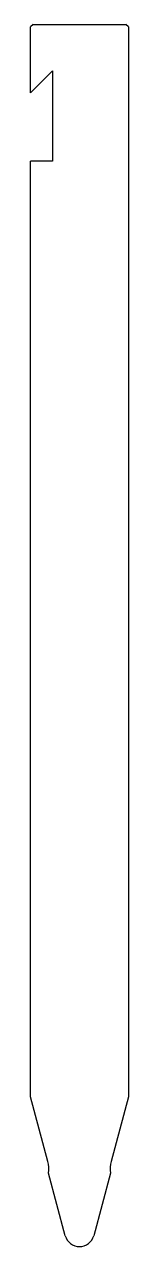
# Model space of a CAD drawing. Header units: metres. Extents: x -8 to 12, y -122 to 128.
import ezdxf

# ---------------------------------------------------------------- set-up
doc = ezdxf.new("R2010")
doc.units = ezdxf.units.M

msp = doc.modelspace()

# ---------------------------------------------------------------- linework, layer by layer
for p, q in [((-7.009293, 127.853242), (-7.509293, 127.353242)), ((-7.009293, 127.853242), (11.990707, 127.853242)), ((12.490707, 127.353242), (11.990707, 127.853242)), ((-7.509293, 113.853242), (-7.509293, 127.353242)), ((12.490707, 127.353242), (12.490707, -91.485508)), ((-7.509293, 113.853242), (-3.009293, 118.353242)), ((-3.009293, 118.353242), (-3.009293, 99.853242)), ((-7.509293, -91.485508), (-7.509293, 99.853242)), ((-3.009293, 99.853242), (-7.509293, 99.853242)), ((-3.963738, -104.717699), (-7.509293, -91.485508)), ((12.490707, -91.485508), (8.945152, -104.717699)), ((-0.407071, -119.923215), (-3.826075, -107.163318)), ((8.807488, -107.163318), (5.388484, -119.923215))]:
    msp.add_line(p, q)
for centre, radius, start, end in [((-9.759293, -106.270614), 6, 351.443536, 15), ((14.740707, -106.270614), 6, 165, 188.556464), ((2.490707, -119.146758), 3, 195, 345)]:
    msp.add_arc(centre, radius, start, end)

doc.saveas('drawing.dxf')
